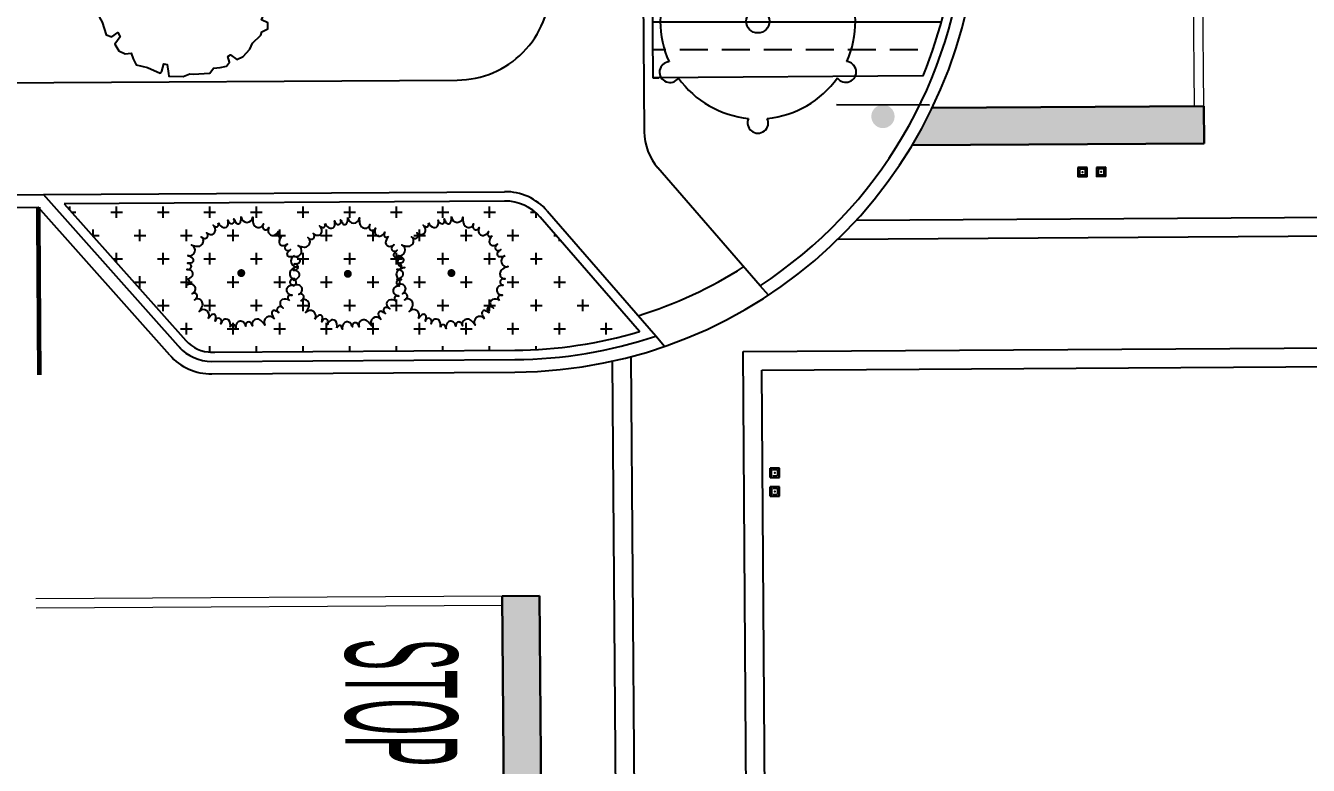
# Model space of a CAD drawing. Header units: feet. Extents: x 919634 to 928945, y 707022 to 708026.
# Drawn here: x 920528.6 to 920597.4, y 707283.2 to 707322.9 of the extents above; entities that cross this region are included whole.
import ezdxf

# ---------------------------------------------------------------- set-up
doc = ezdxf.new("R2010")
doc.units = ezdxf.units.FT
doc.header["$LTSCALE"] = 20
doc.header["$MEASUREMENT"] = 0
for name, color, linetype in [('-u-site-xref', 7, 'Continuous'), ('L-002', 15, 'Continuous'), ('LK-TREE-050M', 2, 'Continuous'), ('LK-TREE-TRNK', 32, 'Continuous'), ('LP-PATT-GRND', 251, 'Continuous'), ('LP-PATT-SHAR', 4, 'Continuous'), ('LP-SHAR-BRDR-CONT', 123, 'Continuous'), ('LP-TREE', 15, 'Continuous'), ('Site Plan$0$SP-PAVERS-BANDS', 251, 'Continuous'), ('Site Plan$0$SP-SIGNAGE', 4, 'Continuous')]:
    doc.layers.add(name, color=color, linetype=linetype)
for name, color, linetype, lineweight in [('Site Plan$0$SP-CURB', 3, 'Continuous', 25), ('Site Plan$0$SP-PARKING-STRIPE', 252, 'Continuous', 25), ('Site Plan$0$SP-PAVEMENT MARKINGS', 252, 'Continuous', 30), ('Site Plan$0$SP-PAVEMENT MARKINGS-YELLOW', 252, 'Continuous', 18), ('Site Plan$0$SP-SIDEWALK', 2, 'Continuous', 25)]:
    doc.layers.add(name, color=color, linetype=linetype, lineweight=lineweight)
doc.layers.add('Site Plan$0$SP-RPMs', color=162, linetype='Continuous', plot=False)
doc.layers.get('-u-site-xref').off()
doc.styles.add('Site Plan$0$U-30E', font='arial.ttf', dxfattribs={"height": 3})

# ---------------------------------------------------------------- blocks, each defined once
blk = doc.blocks.new('Site Plan')
at = {"layer": 'Site Plan$0$SP-PAVEMENT MARKINGS'}
h = blk.add_hatch(color=256, dxfattribs=at)
h.dxf.hatch_style = 1
edge = h.paths.add_edge_path()
edge.add_line((920591.776, 707316.557), (920591.761, 707318.557))
edge.add_line((920591.761, 707318.557), (920577.207, 707318.466))
edge.add_arc((920554.678, 707329.303), 25, 329.08445, 334.30997, ccw=False)
edge.add_line((920576.126, 707316.459), (920591.776, 707316.557))
h = blk.add_hatch(color=256, dxfattribs=at)
h.dxf.hatch_style = 1
h.paths.add_polyline_path([(920556.246, 707280.316), (920556.158, 707292.312), (920554.158, 707292.297), (920554.233, 707280.303)])
at = {"layer": 'Site Plan$0$SP-SIGNAGE'}
h = blk.add_hatch(color=256, dxfattribs=at)
edge = h.paths.add_edge_path()
edge.add_arc((920574.564, 707318.004), 0.625, 899.83436, 1259.83436)
at = {"layer": 'Site Plan$0$SP-CURB'}
for p, q in [((920419.002, 707313.124), (920529.555, 707313.816)), ((920536.924, 707305.544), (920529.554, 707313.816)), ((920419.284, 707312.456), (920529.281, 707313.144)), ((920536.327, 707305.21), (920529.281, 707313.144)), ((920568.419, 707308.418), (920567.976, 707308.929)), ((920562.854, 707305.678), (920562.381, 707306.225)), ((920538.585, 707304.872), (920554.831, 707304.974)), ((920538.589, 707304.202), (920554.835, 707304.304))]:
    blk.add_line(p, q, dxfattribs=at)
blk.add_arc((920538.57, 707307.202), 3, 221.60471, 270.3592, dxfattribs=at)
for centre, major_axis, start_param, end_param in [((920554.678, 707329.303), (0.185, -24.999), 6.282045, 7.773843), ((920554.678, 707329.303), (0.18, -24.329), 0.57086, 1.490658), ((920554.678, 707329.303), (0.18, -24.329), 6.282045, 6.597905), ((920538.57, 707307.202), (-1.547, 1.742), 1.570796, 2.421723)]:
    blk.add_ellipse(centre, major_axis=major_axis, ratio=1, start_param=start_param, end_param=end_param, dxfattribs=at)
at = {"layer": 'Site Plan$0$SP-PARKING-STRIPE', "const_width": 0.25}
blk.add_lwpolyline([(920529.338, 707304.144), (920529.281, 707313.144)], dxfattribs=at)
at = {"layer": 'Site Plan$0$SP-PAVEMENT MARKINGS'}
for p, q in [((920577.207, 707318.466), (920591.761, 707318.557)), ((920591.761, 707318.557), (920591.776, 707316.557)), ((920576.126, 707316.459), (920591.776, 707316.557)), ((920554.158, 707292.297, 0), (920556.158, 707292.312, 0)), ((920554.246, 707280.303, 0), (920554.158, 707292.297, 0)), ((920556.246, 707280.316, 0), (920556.158, 707292.31, 0))]:
    blk.add_line(p, q, dxfattribs=at)
at = {"layer": 'Site Plan$0$SP-PAVEMENT MARKINGS-YELLOW'}
for p, q in [((920591.261, 707318.554), (920591.075, 707343.552)), ((920591.761, 707318.557), (920591.575, 707343.556)), ((920554.158, 707292.297, 0), (920529.159, 707292.141, -0.003)), ((920554.162, 707291.797, 0), (920529.162, 707291.641, -0.003))]:
    blk.add_line(p, q, dxfattribs=at)
at = {"layer": 'Site Plan$0$SP-PAVERS-BANDS'}
for p, q in [((920573.135, 707312.44), (920610.434, 707312.673)), ((920572.162, 707311.434), (920611.419, 707311.679)), ((920567.063, 707305.402), (920619.892, 707305.732)), ((920561.251, 707279.58, 0), (920561.065, 707305.133, 0)), ((920567.245, 707280.381, 0), (920567.063, 707305.402, 0)), ((920560.267, 707277.47, 0), (920560.066, 707304.891, 0)), ((920568.07, 707304.408), (920618.9, 707304.726, 0)), ((920568.245, 707280.387, 0), (920568.07, 707304.408, 0))]:
    blk.add_line(p, q, dxfattribs=at)
at = {"layer": 'Site Plan$0$SP-RPMs'}
for p, q in [((920585.508, 707315.269, 0), (920585.008, 707315.265, 0)), ((920585.008, 707315.265, 0), (920585.012, 707314.765, 0)), ((920585.102, 707315.181, 0), (920585.008, 707315.265, 0)), ((920585.105, 707314.85, 0), (920585.012, 707314.765, 0)), ((920585.512, 707314.769, 0), (920585.012, 707314.765, 0)), ((920585.415, 707315.184, 0), (920585.102, 707315.181, 0)), ((920585.418, 707314.853, 0), (920585.105, 707314.85, 0)), ((920585.415, 707315.184, 0), (920585.508, 707315.269, 0)), ((920585.512, 707314.769, 0), (920585.418, 707314.853, 0)), ((920585.512, 707314.769, 0), (920585.508, 707315.269, 0)), ((920586.508, 707315.278, 0), (920586.008, 707315.274, 0)), ((920586.008, 707315.274, 0), (920586.012, 707314.774, 0)), ((920586.102, 707315.19, 0), (920586.008, 707315.274, 0)), ((920586.105, 707314.859, 0), (920586.012, 707314.774, 0)), ((920586.512, 707314.778, 0), (920586.012, 707314.774, 0)), ((920586.415, 707315.193, 0), (920586.102, 707315.19, 0)), ((920586.418, 707314.861, 0), (920586.105, 707314.859, 0)), ((920586.415, 707315.193, 0), (920586.508, 707315.278, 0)), ((920586.512, 707314.778, 0), (920586.418, 707314.861, 0)), ((920586.512, 707314.778, 0), (920586.508, 707315.278, 0)), ((920569.009, 707299.153, 0), (920568.509, 707299.149, 0)), ((920568.594, 707299.056, 0), (920568.509, 707299.149, 0)), ((920568.513, 707298.649, 0), (920568.509, 707299.149, 0)), ((920568.597, 707298.743, 0), (920568.594, 707299.056, 0)), ((920568.925, 707299.059, 0), (920569.009, 707299.153, 0)), ((920568.928, 707298.746, 0), (920568.925, 707299.059, 0)), ((920569.013, 707298.653, 0), (920569.009, 707299.153, 0)), ((920568.513, 707298.649, 0), (920568.597, 707298.743, 0)), ((920568.513, 707298.649, 0), (920569.013, 707298.653, 0)), ((920569.018, 707298.153, 0), (920568.518, 707298.149, 0)), ((920568.603, 707298.056, 0), (920568.518, 707298.149, 0)), ((920568.522, 707297.649, 0), (920568.518, 707298.149, 0)), ((920568.928, 707298.746, 0), (920569.013, 707298.653, 0)), ((920568.934, 707298.059, 0), (920569.018, 707298.153, 0)), ((920569.022, 707297.653, 0), (920569.018, 707298.153, 0)), ((920568.522, 707297.649, 0), (920568.606, 707297.743, 0)), ((920568.522, 707297.649, 0), (920569.022, 707297.653, 0)), ((920568.606, 707297.743, 0), (920568.603, 707298.056, 0)), ((920568.937, 707297.746, 0), (920568.934, 707298.059, 0)), ((920568.937, 707297.746, 0), (920569.022, 707297.653, 0))]:
    blk.add_line(p, q, dxfattribs=at)
at = {"layer": 'Site Plan$0$SP-RPMs', "elevation": 0}
for points in [[(920585.103, 707315.125), (920585.105, 707314.906)], [(920585.417, 707314.909), (920585.415, 707315.128)], [(920586.103, 707315.134), (920586.105, 707314.915)], [(920586.417, 707314.918), (920586.415, 707315.136)], [(920568.869, 707299.058), (920568.65, 707299.056)], [(920568.653, 707298.744), (920568.872, 707298.746)], [(920568.878, 707298.058), (920568.659, 707298.056)], [(920568.662, 707297.744), (920568.881, 707297.746)]]:
    blk.add_lwpolyline(points, dxfattribs=at)
at = {"layer": 'Site Plan$0$SP-RPMs'}
for p in [(920585.26, 707315.017, 0), (920586.26, 707315.026, 0), (920568.761, 707298.901, 0), (920568.77, 707297.901, 0)]:
    blk.add_point(p, dxfattribs=at)
at = {"layer": 'Site Plan$0$SP-SIDEWALK'}
for p, q in [((920561.677, 707329.923), (920561.771, 707317.188)), ((920465.706, 707319.416), (920551.745, 707319.955)), ((920567.976, 707308.929), (920562.504, 707315.246)), ((920529.554, 707313.816), (920554.281, 707313.971)), ((920562.381, 707306.225), (920556.567, 707312.935))]:
    blk.add_line(p, q, dxfattribs=at)
for centre, radius, start, end in [((920551.714, 707324.955), 5, 270.35918, 0.42316), ((920564.771, 707317.21), 3, 180.42316, 220.90516), ((920554.299, 707310.971), 3, 40.90516, 90.35918)]:
    blk.add_arc(centre, radius, start, end, dxfattribs=at)
blk.add_ellipse((920554.678, 707329.303), major_axis=(0.17, -22.999), ratio=1, start_param=6.573892, end_param=6.846148, dxfattribs=at)
at = {"layer": 'Site Plan$0$SP-SIGNAGE'}
blk.add_line((920572.068, 707318.636), (920577.064, 707318.622), dxfattribs=at)
at = {"layer": 'Site Plan$0$SP-PAVEMENT MARKINGS', "style": 'Site Plan$0$U-30E', "width": 0.3}
blk.add_text('STOP', height=6, rotation=270, dxfattribs=at).set_placement((920545.75, 707290.008, 0))
blk = doc.blocks.new('TREE-SIMP-222')
at = {"layer": 'LK-TREE-050M'}
for centre, radius, start, end in [((-0.0006, 0.5203), 0.0531, 334.83556, 205.30441), ((0, 0), 0.5, 95.57899, 144.56098), ((0, 0), 0.5, 35.57899, 84.56098), ((-0.4509, 0.2596), 0.0531, 34.83556, 265.30441), ((0.4503, 0.2607), 0.0531, 274.83556, 145.30441), ((0, 0), 0.5, 155.57899, 204.56098), ((0, 0), 0.5, 335.57899, 24.56098), ((-0.4503, -0.2607), 0.0531, 94.83556, 325.30441), ((0.4509, -0.2596), 0.0531, 214.83556, 85.30441), ((0, 0), 0.5, 215.57899, 264.56098), ((0, 0), 0.5, 275.57899, 324.56098), ((0.0006, -0.5203), 0.0531, 154.83556, 25.30441)]:
    blk.add_arc(centre, radius, start, end, dxfattribs=at)
at = {"layer": 'LK-TREE-TRNK'}
blk.add_circle((0, 0), 0.06, dxfattribs=at)
blk = doc.blocks.new('TREE-SIMP-125')
at = {"layer": 'LK-TREE-050M'}
blk.add_lwpolyline([(-0.0251, 0.4987), (-0.0316, 0.4615), (-0.0426, 0.4593), (-0.0579, 0.4943), (-0.1018, 0.4965), (-0.1105, 0.479), (-0.1543, 0.4702), (-0.1872, 0.4702), (-0.2157, 0.4418), (-0.2595, 0.4286), (-0.2595, 0.398), (-0.2792, 0.3826), (-0.3011, 0.3958), (-0.345, 0.3826), (-0.3515, 0.3542), (-0.3866, 0.3323), (-0.3954, 0.3104), (-0.3997, 0.2863), (-0.3778, 0.2666), (-0.3932, 0.2469), (-0.4392, 0.2534), (-0.4611, 0.2053), (-0.4523, 0.1549), (-0.4742, 0.1308), (-0.494, 0.098), (-0.5115, 0.052), (-0.5005, 0.017), (-0.4633, 0.017), (-0.4589, -0.0137), (-0.5005, -0.0203), (-0.5093, -0.0466), (-0.4874, -0.1276), (-0.4699, -0.1341), (-0.4633, -0.1867), (-0.4479, -0.213), (-0.426, -0.2809), (-0.3954, -0.2918), (-0.3625, -0.2677), (-0.3515, -0.2918), (-0.38, -0.3312), (-0.3581, -0.3685), (-0.3231, -0.3838), (-0.2902, -0.3816), (-0.2792, -0.4122), (-0.2639, -0.4451), (-0.2025, -0.4582), (-0.1324, -0.4889), (-0.1237, -0.4779), (-0.1127, -0.4385), (-0.0952, -0.4429), (-0.0886, -0.4911), (-0.0864, -0.5064), (-0.0075, -0.5086), (0.0275, -0.4933), (0.0472, -0.4955), (0.1371, -0.4889), (0.1568, -0.4626), (0.194, -0.4582), (0.2269, -0.4517), (0.2444, -0.4298), (0.2357, -0.3991), (0.2488, -0.3904), (0.2839, -0.4144), (0.3189, -0.3991), (0.354, -0.3597), (0.3693, -0.3268), (0.4153, -0.2831), (0.4197, -0.2655), (0.4526, -0.248), (0.4526, -0.2152), (0.4175, -0.1998), (0.4285, -0.1736), (0.4833, -0.1714), (0.4986, -0.1276), (0.4898, -0.0772), (0.5118, -0.0531), (0.5008, -0.0247), (0.4986, 0.0191), (0.4614, 0.0235), (0.457, 0.0498), (0.4986, 0.0673), (0.4811, 0.1461), (0.4657, 0.2294), (0.446, 0.2337), (0.4088, 0.2907), (0.3825, 0.3016), (0.3715, 0.341), (0.3562, 0.3607), (0.3233, 0.341), (0.3102, 0.3564), (0.3211, 0.3892), (0.2992, 0.4133), (0.2554, 0.433), (0.2203, 0.4352), (0.2028, 0.4571), (0.1612, 0.4834), (0.1327, 0.4374), (0.1174, 0.4505), (0.1239, 0.4943), (0.0779, 0.4965), (0.0407, 0.4878), (0.0034, 0.4965)], close=True, dxfattribs=at)
at = {"layer": 'LK-TREE-TRNK'}
for p, q in [((0, -0.1), (0, 0.1)), ((-0.1, 0), (0.1, 0))]:
    blk.add_line(p, q, dxfattribs=at)
blk = doc.blocks.new('TREE-SIMP-050')
at = {"layer": 'LK-TREE-050M'}
for points in [[(-0.217, 0.477, 0.231941), (-0.168, 0.432, 0.403646), (-0.125, 0.46, 0.128377), (-0.127, 0.503, 0.200456), (-0.111, 0.476, 0.512109), (-0.068, 0.483, 0.244908), (-0.069, 0.514, 0.019838), (-0.05, 0.478, 0.649211), (-0.006, 0.487, 0.098861), (0, 0.536)], [(0, 0.532, 0.92387), (0.109, 0.532, 0.068201), (0.114, 0.473, 0.418161), (0.179, 0.435, 0.237434), (0.21, 0.468, 0.084258), (0.203, 0.442, 0.532572), (0.243, 0.413, 0.225968), (0.262, 0.433, 0.121249), (0.257, 0.391, 0.454143), (0.312, 0.36, 0.210611), (0.351, 0.396, 0.143881), (0.344, 0.362, 0.352237), (0.367, 0.347, 0.123809), (0.387, 0.355)], [(-0.506, 0.165, 0.92387), (-0.472, 0.268, 0.068201), (-0.415, 0.254, 0.418161), (-0.359, 0.305, 0.237434), (-0.38, 0.344, 0.084258), (-0.357, 0.33, 0.532572), (-0.318, 0.359, 0.225968), (-0.33, 0.382, 0.121249), (-0.292, 0.366, 0.454143), (-0.246, 0.408, 0.210611), (-0.268, 0.456, 0.143881), (-0.238, 0.439, 0.352237), (-0.217, 0.456, 0.123809), (-0.218, 0.478)], [(0.387, 0.354, 0.231941), (0.359, 0.293, 0.403646), (0.399, 0.261, 0.128377), (0.439, 0.276, 0.200456), (0.418, 0.253, 0.512109), (0.439, 0.214, 0.244908), (0.468, 0.224, 0.019838), (0.439, 0.195, 0.649211), (0.461, 0.156, 0.098861), (0.51, 0.166)], [(-0.521, -0.059, 0.231941), (-0.463, -0.026, 0.403646), (-0.476, 0.023, 0.128377), (-0.518, 0.035, 0.200456), (-0.487, 0.041, 0.512109), (-0.481, 0.084, 0.244908), (-0.51, 0.093, 0.019838), (-0.47, 0.1, 0.649211), (-0.465, 0.144, 0.098861), (-0.51, 0.166)], [(0.506, 0.165, 0.92387), (0.54, 0.061, 0.068201), (0.485, 0.038, 0.418161), (0.469, -0.036, 0.237434), (0.51, -0.055, 0.084258), (0.483, -0.057, 0.532572), (0.468, -0.103, 0.225968), (0.492, -0.115, 0.121249), (0.451, -0.124, 0.454143), (0.439, -0.186, 0.210611), (0.485, -0.211, 0.143881), (0.451, -0.215, 0.352237), (0.443, -0.241, 0.123809), (0.457, -0.259)], [(-0.313, -0.431, 0.92387), (-0.401, -0.366, 0.068201), (-0.37, -0.316, 0.418161), (-0.401, -0.247, 0.237434), (-0.445, -0.255, 0.084258), (-0.424, -0.238, 0.532572), (-0.439, -0.192, 0.225968), (-0.466, -0.196, 0.121249), (-0.438, -0.165, 0.454143), (-0.464, -0.108, 0.210611), (-0.517, -0.114, 0.143881), (-0.491, -0.091, 0.352237), (-0.501, -0.065, 0.123809), (-0.522, -0.059)], [(0.456, -0.258, 0.231941), (0.39, -0.251, 0.403646), (0.371, -0.298, 0.128377), (0.398, -0.332, 0.200456), (0.37, -0.319, 0.512109), (0.339, -0.351, 0.244908), (0.358, -0.376, 0.019838), (0.321, -0.357, 0.649211), (0.291, -0.39, 0.098861), (0.315, -0.434)], [(-0.105, -0.514, 0.231941), (-0.118, -0.448, 0.403646), (-0.169, -0.445, 0.128377), (-0.193, -0.481, 0.200456), (-0.189, -0.45, 0.512109), (-0.229, -0.431, 0.244908), (-0.247, -0.457, 0.019838), (-0.24, -0.416, 0.649211), (-0.281, -0.398, 0.098861), (-0.315, -0.434)], [(0.313, -0.431, 0.92387), (0.224, -0.495, 0.068201), (0.186, -0.449, 0.418161), (0.111, -0.457, 0.237434), (0.106, -0.502, 0.084258), (0.095, -0.477, 0.532572), (0.047, -0.477, 0.225968), (0.043, -0.504, 0.121249), (0.021, -0.467, 0.454143), (-0.041, -0.475, 0.210611), (-0.051, -0.527, 0.143881), (-0.065, -0.495, 0.352237), (-0.093, -0.496, 0.123809), (-0.105, -0.514)]]:
    blk.add_lwpolyline(points, format="xyb", dxfattribs=at)
at = {"layer": 'LK-TREE-TRNK', "const_width": 0.0375}
blk.add_lwpolyline([(-0.019, 0, 1), (0.019, 0, 1)], format="xyb", close=True, dxfattribs=at)

msp = doc.modelspace()

# ---------------------------------------------------------------- block references
at = {"layer": '-u-site-xref'}
msp.add_blockref('Site Plan', (0, 0), dxfattribs=at)

# ---------------------------------------------------------------- next in the draw order: hatches: boundary and pattern name
at = {"layer": 'LP-PATT-GRND'}
h = msp.add_hatch(dxfattribs=at)
h.set_pattern_fill('ANSI33', color=256, scale=12, angle=135)
h.set_pattern_definition([(180, (920562.1808, 707320.0772), (-2e-16, -3), []), (180, (920560.6808, 707321.5772), (-2e-16, -3), [1.5, -0.75])])
edge = h.paths.add_edge_path()
edge.add_line((920562.181, 707329.427), (920576.665, 707329.534))
edge.add_arc((920576.62, 707327.705), 1.83, -4.16707, 88.58089, ccw=False)
edge.add_arc((920554.678, 707329.303), 23.83, 337.50008, 355.83293, ccw=False)
edge.add_line((920576.694, 707320.184), (920562.25, 707320.077))
edge.add_line((920562.25, 707320.077), (920562.181, 707329.427))
at = {"layer": 'LP-PATT-SHAR'}
h = msp.add_hatch(dxfattribs=at)
h.set_pattern_fill('CROSS', color=256, scale=5)
h.set_pattern_definition([(0, (920530.6637, 707305.3719), (1.25, 1.25), [0.625, -1.875]), (90, (920530.9762, 707305.0594), (-1.25, 1.25), [0.625, -1.875])])
edge = h.paths.add_edge_path()
edge.add_line((920530.664, 707313.323), (920537.201, 707305.987))
edge.add_arc((920538.57, 707307.202), 1.83, 221.59151, 270.3592)
edge.add_line((920538.581, 707305.372), (920554.828, 707305.474))
edge.add_arc((920554.678, 707329.303), 23.83, 270.3592, 286.64707)
edge.add_line((920561.505, 707306.472), (920556.189, 707312.608))
edge.add_arc((920554.299, 707310.971), 2.5, 40.90516, 90.35918)
edge.add_line((920554.284, 707313.471), (920530.664, 707313.323))

# ---------------------------------------------------------------- next in the draw order: linework, layer by layer
at = {"layer": 'L-002'}
msp.add_lwpolyline([(920562.181, 707329.427), (920576.665, 707329.534, -0.428332), (920578.445, 707327.572, -0.080163), (920576.694, 707320.184), (920562.25, 707320.077)], format="xyb", close=True, dxfattribs=at)
at = {"layer": 'LP-SHAR-BRDR-CONT'}
msp.add_lwpolyline([(920530.664, 707313.323), (920537.201, 707305.987, 0.21606), (920538.581, 707305.372), (920554.828, 707305.474, 0.071189), (920561.505, 707306.472), (920556.189, 707312.608, 0.219197), (920554.284, 707313.471)], format="xyb", close=True, dxfattribs=at)

# ---------------------------------------------------------------- next in the draw order: block references
at = {"layer": 'LP-TREE'}
for name, p, xscale, yscale, zscale in [('TREE-SIMP-125', (920537.128, 707325.15), 9.856521844232574, 9.856521844232574, 9.855894546090255), ('TREE-SIMP-222', (920567.855, 707323.107), 10.46430050961437, 10.46430050961437, 11.86833221055216), ('TREE-SIMP-050', (920540.163, 707309.608, 0), 5.644272837357521, 5.644272837357521, 6.584984976917108), ('TREE-SIMP-050', (920545.878, 707309.568, 0), 5.644272837357521, 5.644272837357521, 6.584984976917108), ('TREE-SIMP-050', (920551.431, 707309.608, 0), 5.644272837357521, 5.644272837357521, 6.584984976917108)]:
    msp.add_blockref(name, p, dxfattribs=dict(at, xscale=xscale, yscale=yscale, zscale=zscale))

doc.saveas('drawing.dxf')
